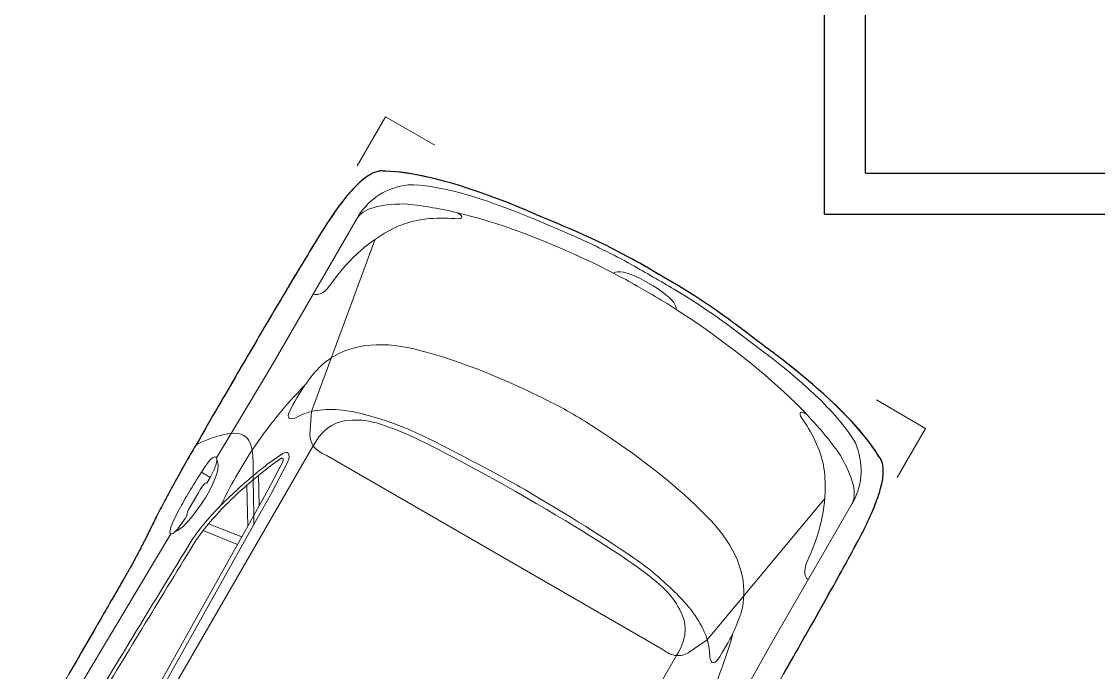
# Model space of a CAD drawing. Header units: metres. Extents: x -54 to 177, y -43 to 77.
# Drawn here: x 22.525 to 25.418, y 40.54 to 42.289 of the extents above; entities that cross this region are included whole.
import ezdxf

# ---------------------------------------------------------------- set-up
doc = ezdxf.new("R2010")
doc.units = ezdxf.units.M
doc.header["$LTSCALE"] = 2
doc.header["$MEASUREMENT"] = 0

# ---------------------------------------------------------------- blocks, each defined once
blk = doc.blocks.new('Hyundai Xcent')
blk.add_lwpolyline([(-749, 0.5), (-738.2, 0.6), (-727.5, 0.6), (-717, 0.7), (-706.8, 0.7), (-696.7, 0.7), (-686.8, 0.8), (-677.2, 0.8), (-667.7, 0.9), (-658.4, 1), (-649.3, 1), (-640.3, 1.1), (-631.6, 1.1), (-623, 1.2), (-606.3, 1.3), (-590.2, 1.4), (-574.8, 1.6), (-560, 1.7), (-545.7, 1.9), (-532, 2.1), (-518.7, 2.2), (-506, 2.4), (-493.7, 2.6), (-481.9, 2.8), (-470.4, 3), (-459.3, 3.2), (-448.6, 3.4), (-438.2, 3.6), (-428.1, 3.8), (-418.2, 4.1), (-408.6, 4.3), (-399.2, 4.5), (-380.9, 5.1), (-363.2, 5.6), (-345.7, 6.2), (-328.4, 6.8), (-324.1, 6.9), (-319.8, 7.1), (-311.7, 7.6), (-303.7, 8.1), (-295.9, 8.7), (-288.3, 9.3), (-280.8, 10), (-273.5, 10.7), (-266.4, 11.5), (-259.5, 12.3), (-252.7, 13.1), (-246.1, 14.1), (-239.7, 15), (-233.4, 16), (-227.3, 17.1), (-221.4, 18.2), (-215.7, 19.3), (-210.1, 20.5), (-204.8, 21.7), (-199.5, 23), (-194.5, 24.4), (-189.6, 25.7), (-185, 27.2), (-180.4, 28.6), (-176.1, 30.2), (-171.9, 31.7), (-167.9, 33.4), (-164.1, 35), (-160.4, 36.8), (-157, 38.5), (-153.6, 40.3), (-150.5, 42.2), (-147.6, 44.1), (-144.8, 46), (-142.2, 48), (-139.7, 50.1), (-137.4, 52.2), (-135.4, 54.3), (-133.4, 56.5), (-131.7, 58.8), (-130.1, 61.1), (-128.7, 63.4), (-127.5, 65.8), (-126.4, 68.2), (-126.2, 68.8), (-126.1, 69), (-126, 69.2), (-125.6, 69.9), (-124.2, 72.6), (-118.5, 83.6), (-113, 95.2), (-107.5, 107.3), (-102.2, 120), (-97.1, 133.3), (-92, 147.1), (-87.1, 161.5), (-82.3, 176.4), (-77.6, 191.9), (-73.1, 207.9), (-68.6, 224.5), (-64.3, 241.7), (-60.2, 259.4), (-56.1, 277.7), (-52.2, 296.5), (-48.4, 315.9), (-44.7, 335.8), (-41.2, 356.3), (-37.8, 377.4), (-34.5, 399), (-31.3, 421.2), (-31.3, 421.4), (-31.2, 422.2), (-31, 423.5), (-30.8, 425.3), (-30.6, 427.5), (-30.2, 430.2), (-29.9, 433.2), (-29.4, 436.6), (-29, 440.4), (-28.5, 444.4), (-28, 448.8), (-27.4, 453.4), (-26.8, 458.3), (-26.2, 463.4), (-24.9, 474.1), (-23.5, 485.4), (-22.1, 497), (-19.2, 520.4), (-17.8, 531.8), (-16.5, 542.8), (-15.8, 548), (-15.2, 553), (-14.6, 557.8), (-14.1, 562.3), (-13.6, 566.6), (-13.1, 570.6), (-12.6, 574.2), (-12.2, 577.5), (-11.9, 580.4), (-11.6, 582.9), (-11.3, 585), (-11.1, 586.6), (-11, 587.7), (-10.9, 588.4), (-10.9, 588.5), (-10.9, 588.5), (-10.9, 588.6), (-10.9, 588.8), (-10.8, 589.8), (-10.3, 593.8), (-8.6, 609.6), (-5.7, 641.2), (-3.4, 673), (-1.6, 704.7), (-0.5, 736.5), (-0.1, 752.5), (0, 756.4), (0, 757.4), (0, 757.8), (0, 758), (0, 758.8), (0, 761.8), (0.1, 774), (0.2, 798.3), (0, 822.6), (0.2, 846.9), (0.1, 871.2), (0, 883.3), (0, 886.4), (0, 887.1), (0, 887.3), (0, 887.7), (0, 888.7), (-0.1, 892.7), (-0.5, 908.6), (-1.6, 940.4), (-3.4, 972.2), (-5.7, 1003.9), (-8.6, 1035.6), (-10.3, 1051.4), (-10.8, 1055.4), (-10.9, 1056.3), (-10.9, 1056.6), (-10.9, 1056.7), (-10.9, 1056.7), (-10.9, 1056.8), (-11, 1057.4), (-11.1, 1058.6), (-11.3, 1060.2), (-11.6, 1062.2), (-11.9, 1064.7), (-12.2, 1067.7), (-12.6, 1070.9), (-13.1, 1074.6), (-13.6, 1078.6), (-14.1, 1082.8), (-14.6, 1087.4), (-15.2, 1092.2), (-15.8, 1097.2), (-16.5, 1102.4), (-17.8, 1113.3), (-19.2, 1124.7), (-22.1, 1148.2), (-23.5, 1159.8), (-24.9, 1171.1), (-26.2, 1181.8), (-26.8, 1186.9), (-27.4, 1191.7), (-28, 1196.4), (-28.5, 1200.7), (-29, 1204.8), (-29.4, 1208.6), (-29.9, 1212), (-30.2, 1215), (-30.6, 1217.6), (-30.8, 1219.9), (-31, 1221.6), (-31.2, 1222.9), (-31.3, 1223.7), (-31.3, 1224), (-34.5, 1246.2), (-37.8, 1267.8), (-41.2, 1288.8), (-44.7, 1309.3), (-48.4, 1329.3), (-52.2, 1348.6), (-56.1, 1367.5), (-60.2, 1385.7), (-64.3, 1403.5), (-68.6, 1420.6), (-73.1, 1437.2), (-77.6, 1453.3), (-82.3, 1468.7), (-87.1, 1483.7), (-92, 1498.1), (-97.1, 1511.9), (-102.2, 1525.1), (-107.5, 1537.8), (-113, 1550), (-118.5, 1561.6), (-124.2, 1572.6), (-125.6, 1575.3), (-126, 1575.9), (-126.1, 1576.2), (-126.2, 1576.3), (-126.4, 1577), (-127.5, 1579.4), (-128.7, 1581.8), (-130.1, 1584.1), (-131.7, 1586.4), (-133.4, 1588.6), (-135.4, 1590.8), (-137.4, 1593), (-139.7, 1595.1), (-142.2, 1597.1), (-144.8, 1599.1), (-147.6, 1601.1), (-150.5, 1603), (-153.6, 1604.8), (-157, 1606.6), (-160.4, 1608.4), (-164.1, 1610.1), (-167.9, 1611.8), (-171.9, 1613.4), (-176.1, 1615), (-180.4, 1616.5), (-185, 1618), (-189.6, 1619.4), (-194.5, 1620.8), (-199.5, 1622.1), (-204.8, 1623.4), (-210.1, 1624.7), (-215.7, 1625.9), (-221.4, 1627), (-227.3, 1628.1), (-233.4, 1629.2), (-239.7, 1630.2), (-246.1, 1631.1), (-252.7, 1632), (-259.5, 1632.9), (-266.4, 1633.7), (-273.5, 1634.5), (-280.8, 1635.2), (-288.3, 1635.9), (-295.9, 1636.5), (-303.7, 1637.1), (-311.7, 1637.6), (-319.8, 1638.1), (-324.1, 1638.3), (-328.4, 1638.4), (-345.7, 1639), (-363.2, 1639.6), (-380.9, 1640.1), (-399.2, 1640.6), (-408.6, 1640.9), (-418.2, 1641.1), (-428.1, 1641.3), (-438.2, 1641.6), (-448.6, 1641.8), (-459.3, 1642), (-470.4, 1642.2), (-481.9, 1642.4), (-493.7, 1642.6), (-506, 1642.8), (-518.7, 1643), (-532, 1643.1), (-545.7, 1643.3), (-560, 1643.5), (-574.8, 1643.6), (-590.2, 1643.8), (-606.3, 1643.9), (-623, 1644), (-631.6, 1644.1), (-640.3, 1644.2), (-649.3, 1644.2), (-658.4, 1644.3), (-667.7, 1644.3), (-677.2, 1644.4), (-686.8, 1644.4), (-696.7, 1644.5), (-706.8, 1644.5), (-717, 1644.6), (-727.5, 1644.6), (-738.2, 1644.7), (-749, 1644.7), (-760.1, 1644.8), (-771.4, 1644.8), (-782.9, 1644.9), (-794.7, 1644.9), (-806.6, 1644.9), (-818.8, 1645), (-831.3, 1645), (-843.9, 1645), (-856.8, 1645.1), (-870, 1645.1), (-883.4, 1645.1), (-897, 1645.1), (-910.9, 1645.2), (-925, 1645.2), (-939.5, 1645.2), (-954.1, 1645.2), (-969.1, 1645.2), (-984.3, 1645.2), (-999.7, 1645.3), (-1007.6, 1645.3), (-1015.5, 1645.3), (-1023.2, 1645.3), (-1030.9, 1645.3), (-1038.5, 1645.2), (-1046, 1645.2), (-1053.5, 1645.1), (-1060.9, 1645.1), (-1068.2, 1645), (-1075.5, 1645), (-1082.7, 1644.9), (-1089.8, 1644.8), (-1096.9, 1644.7), (-1103.8, 1644.5), (-1110.8, 1644.4), (-1117.6, 1644.3), (-1124.4, 1644.1), (-1131.1, 1644), (-1137.7, 1643.8), (-1144.3, 1643.6), (-1150.7, 1643.5), (-1157.2, 1643.3), (-1163.5, 1643.1), (-1169.8, 1642.8), (-1176, 1642.6), (-1182.1, 1642.4), (-1188.2, 1642.1), (-1194.2, 1641.9), (-1200.1, 1641.6), (-1206, 1641.4), (-1211.8, 1641.1), (-1217.5, 1640.8), (-1223.1, 1640.5), (-1228.7, 1640.2), (-1234.2, 1639.8), (-1239.7, 1639.5), (-1245, 1639.2), (-1250.3, 1638.8), (-1255.6, 1638.4), (-1260.7, 1638.1), (-1265.8, 1637.7), (-1270.8, 1637.3), (-1273.3, 1637.1), (-1273.9, 1637), (-1274.1, 1637), (-1274.1, 1637), (-1274.1, 1637), (-1274.1, 1637), (-1274.1, 1637), (-1274.2, 1637), (-1274.3, 1637), (-1274.5, 1637), (-1274.8, 1637), (-1275.1, 1637), (-1275.5, 1637), (-1276, 1636.9), (-1276.4, 1636.9), (-1277, 1636.9), (-1277.6, 1636.9), (-1278.2, 1636.8), (-1278.9, 1636.8), (-1279.7, 1636.8), (-1280.5, 1636.7), (-1282.2, 1636.6), (-1284, 1636.6), (-1286.1, 1636.5), (-1288.2, 1636.4), (-1290.5, 1636.3), (-1292.9, 1636.1), (-1295.4, 1636), (-1298, 1635.9), (-1300.6, 1635.8), (-1303.4, 1635.7), (-1308.9, 1635.4), (-1314.6, 1635.1), (-1320.3, 1634.9), (-1325.9, 1634.6), (-1328.6, 1634.5), (-1331.3, 1634.4), (-1333.9, 1634.2), (-1336.4, 1634.1), (-1338.7, 1634), (-1341, 1633.9), (-1343.2, 1633.8), (-1345.2, 1633.7), (-1347.1, 1633.6), (-1348.8, 1633.5), (-1349.6, 1633.5), (-1350.3, 1633.5), (-1351, 1633.4), (-1351.7, 1633.4), (-1352.3, 1633.4), (-1352.8, 1633.4), (-1353.3, 1633.3), (-1353.7, 1633.3), (-1354.1, 1633.3), (-1354.4, 1633.3), (-1354.7, 1633.3), (-1354.9, 1633.3), (-1355.1, 1633.3), (-1355.1, 1633.3), (-1355.2, 1633.3), (-1355.3, 1633.3), (-1355.5, 1633.3), (-1355.8, 1633.3), (-1356.2, 1633.3), (-1356.8, 1633.3), (-1357.4, 1633.3), (-1358.1, 1633.3), (-1358.9, 1633.3), (-1359.7, 1633.3), (-1360.7, 1633.3), (-1361.8, 1633.3), (-1362.9, 1633.3), (-1364.2, 1633.3), (-1365.5, 1633.3), (-1366.9, 1633.3), (-1368.4, 1633.3), (-1370, 1633.3), (-1371.6, 1633.3), (-1373.4, 1633.3), (-1375.2, 1633.3), (-1377.1, 1633.3), (-1379, 1633.3), (-1381.1, 1633.3), (-1383.2, 1633.3), (-1385.4, 1633.3), (-1387.7, 1633.3), (-1390, 1633.3), (-1392.4, 1633.3), (-1394.9, 1633.3), (-1397.4, 1633.3), (-1400, 1633.3), (-1402.7, 1633.3), (-1405.4, 1633.3), (-1408.2, 1633.3), (-1411, 1633.3), (-1413.9, 1633.3), (-1416.9, 1633.3), (-1419.9, 1633.3), (-1423, 1633.3), (-1426.1, 1633.3), (-1429.3, 1633.3), (-1432.6, 1633.3), (-1435.9, 1633.3), (-1439.2, 1633.3), (-1442.6, 1633.3), (-1446, 1633.3), (-1449.5, 1633.3), (-1453, 1633.3), (-1456.6, 1633.3), (-1460.2, 1633.3), (-1467.6, 1633.3), (-1475.1, 1633.3), (-1482.8, 1633.3), (-1490.5, 1633.3), (-1498.5, 1633.3), (-1506.5, 1633.3), (-1514.7, 1633.3), (-1522.9, 1633.3), (-1531.2, 1633.3), (-1539.7, 1633.3), (-1548.1, 1633.3), (-1556.7, 1633.3), (-1573.9, 1633.3), (-1591.3, 1633.3), (-1626.1, 1633.3), (-1643.4, 1633.3), (-1652, 1633.3), (-1660.5, 1633.3), (-1669, 1633.3), (-1677.3, 1633.3), (-1685.7, 1633.3), (-1693.9, 1633.3)])
at = {"color": 8, "lineweight": 0}
for points in [[(-150, 1645), (0, 1645), (0, 1495)], [(-1843.3, 1593.7), (-1656.8, 1591.8), (-1236.5, 1585)], [(-1055.4, 1596.9), (-1056.1, 1570.1)], [(-1006, 1578.1), (-1004.4, 1579.1), (-1002.7, 1581.2)], [(-1002.7, 1581.2), (-927.4, 1579.9)], [(-927.4, 1579.9), (-851, 1578.7)], [(-851, 1578.7), (-708.7, 1576.4), (-269.1, 1576.3)], [(-1173.3, 1418.9), (-1641.4, 1412.6), (-1713.6, 1412.2), (-1733.6, 1531.2)], [(-1163.7, 1512.4), (-1186.8, 1516.1)], [(-1186.8, 1516.1), (-1173.3, 1418.9)], [(-1150.1, 1419.2), (-1163.7, 1512.4)], [(-293.9, 1507.5), (-771.6, 1425.3)], [(-1025.4, 1475.9), (-1117.8, 1419.7)], [(-1004.2, 1468.5), (-1085.5, 1420.1)], [(-1056.1, 1420.4), (-987.4, 1462.3)], [(-1004.2, 1468.5), (-1025.4, 1475.9)], [(-987.4, 1462.3), (-1004.2, 1468.5)], [(-1173.3, 1418.9), (-1150.1, 1419.2)], [(-1150.1, 1419.2), (-1117.8, 1419.7)], [(-1117.8, 1419.7), (-1085.5, 1420.1)], [(-1106.1, 1407.7), (-1085.5, 1420.1)], [(-1085.5, 1420.1), (-1056.1, 1420.4)], [(-293.6, 137.8), (-771.6, 220)], [(0, 150), (0, 0), (-150, 0)], [(-851, 66.6), (-708.7, 68.9), (-267, 68.9)]]:
    blk.add_lwpolyline(points, dxfattribs=at)
for points, knots in [([(-1850.7, 1633.3), (-1850.7, 1633.3), (-1355.1, 1633.3), (-1355.1, 1633.3), (-1355.1, 1633.3), (-1274.1, 1637), (-1274.1, 1637), (-1204, 1642.8), (-1112.5, 1645.5), (-999.7, 1645.3)], [0, 0, 0, 0, 1, 1, 1, 2, 2, 2, 3, 3, 3, 3]), ([(-999.7, 1645.3), (-555.6, 1644.9), (-446.5, 1642.6), (-322.6, 1638.2), (-204.6, 1631.9), (-139.1, 1611.3), (-126.1, 1576.1), (-85, 1501), (-53.4, 1383.6), (-31.3, 1224), (-31.3, 1224), (-10.9, 1056.7), (-10.9, 1056.7), (-4.5, 1000.5), (-0.9, 944.1), (0, 887.4), (0.3, 865.8), (0.3, 844.1), (0, 822.6), (0.3, 801), (0.3, 779.4), (0, 757.8), (-0.9, 701.1), (-4.5, 644.7), (-10.9, 588.5), (-10.9, 588.5), (-31.3, 421.2), (-31.3, 421.2), (-53.4, 261.6), (-85, 144.1), (-126.1, 69), (-139.1, 33.9), (-204.6, 13.2), (-322.6, 7), (-446.5, 2.6), (-555.6, 0.3), (-999.7, 0.1)], [0, 0, 0, 0, 1, 1, 1, 2, 2, 2, 3, 3, 3, 4, 4, 4, 5, 5, 5, 6, 6, 6, 7, 7, 7, 8, 8, 8, 9, 9, 9, 10, 10, 10, 11, 11, 11, 12, 12, 12, 12]), ([(-1236.5, 1585), (-1236.9, 1585.9), (-1236.7, 1586.9), (-1235.9, 1587.8), (-1235.1, 1588.9), (-1233.8, 1589.8), (-1231.7, 1590.7), (-1231.7, 1590.7), (-1230.8, 1591.2), (-1230.8, 1591.2), (-1225.5, 1593.2), (-1217.9, 1594.9), (-1207.8, 1596.1), (-1207.8, 1596.1), (-1206.6, 1596.3), (-1206.6, 1596.3), (-1206.6, 1596.3), (-1169.7, 1598.5), (-1169.7, 1598.5), (-1136.7, 1599.6), (-1098.6, 1599.1), (-1055.4, 1596.9)], [0, 0, 0, 0, 1, 1, 1, 2, 2, 2, 3, 3, 3, 4, 4, 4, 5, 5, 5, 6, 6, 6, 7, 7, 7, 7]), ([(-1055.4, 1596.9), (-1023.5, 1595.8), (-1005.8, 1592.3), (-1002.3, 1586.2), (-1001.7, 1584.4), (-1001.8, 1582.7), (-1002.7, 1581.2)], [0, 0, 0, 0, 1, 1, 1, 2, 2, 2, 2]), ([(-1236.5, 1585), (-1236.1, 1583.5), (-1234.4, 1582.1), (-1231.5, 1580.4), (-1231.5, 1580.4), (-1226.8, 1578.9), (-1226.8, 1578.9)], [0, 0, 0, 0, 1, 1, 1, 2, 2, 2, 2]), ([(-1056.1, 1570.1), (-1056.1, 1570.1), (-1073.5, 1570.4), (-1073.5, 1570.4), (-1072.3, 1573.9), (-1082.6, 1576.1), (-1104.4, 1576.9), (-1104.4, 1576.9), (-1154.3, 1576.9), (-1154.3, 1576.9), (-1165.5, 1576.4), (-1171.9, 1574.9), (-1173.5, 1572.4), (-1173.5, 1572.4), (-1173.8, 1572.5), (-1173.8, 1572.5), (-1197.9, 1573.8), (-1215.6, 1575.9), (-1226.8, 1578.9)], [0, 0, 0, 0, 1, 1, 1, 2, 2, 2, 3, 3, 3, 4, 4, 4, 5, 5, 5, 6, 6, 6, 6]), ([(-1226.8, 1578.9), (-1210.4, 1565.4), (-1170.9, 1557.1), (-1108.3, 1553.8), (-1050.1, 1553.6), (-1016.1, 1561.7), (-1006, 1578.1)], [0, 0, 0, 0, 1, 1, 1, 2, 2, 2, 2]), ([(-938.4, 1510), (-921.8, 1523.8), (-914.2, 1537.3), (-915.6, 1550.3), (-916.3, 1559.5), (-920.3, 1569.4), (-927.4, 1579.9)], [0, 0, 0, 0, 1, 1, 1, 2, 2, 2, 2]), ([(-219.3, 1460.1), (-227.8, 1467.6), (-236.8, 1474.4), (-245.9, 1480.5), (-302, 1517.7), (-369.7, 1540.3), (-449.3, 1548.6), (-480.9, 1550.9), (-498, 1560.2), (-500.7, 1576.4)], [0, 0, 0, 0, 1, 1, 1, 2, 2, 2, 2.957138, 2.957138, 2.957138, 2.957138]), ([(-269.1, 1576.3), (-241, 1575.8), (-209.4, 1545.9), (-174.3, 1486.6), (-156.1, 1447.9), (-139.8, 1404.5), (-125.4, 1356.7)], [0, 0, 0, 0, 1, 1, 1, 2, 2, 2, 2]), ([(-269.1, 68.8), (-269.1, 68.8), (-262.3, 68.8), (-262.3, 68.8), (-207.2, 71.2), (-161.8, 95.3), (-126, 141.4), (-87.3, 207.5), (-57.9, 318.9), (-37.9, 475.7), (-37.9, 475.7), (-24.6, 588.5), (-24.6, 588.5), (-18.2, 644.7), (-14.6, 701.1), (-13.7, 757.8), (-13.5, 779.4), (-13.5, 801), (-13.7, 822.6), (-13.5, 844.1), (-13.5, 865.8), (-13.7, 887.4), (-14.6, 944.1), (-18.2, 1000.5), (-24.6, 1056.7), (-24.6, 1056.7), (-37.9, 1169.5), (-37.9, 1169.5), (-57.9, 1326.2), (-87.3, 1437.7), (-126, 1503.8), (-161.8, 1549.9), (-207.2, 1574), (-262.3, 1576.3), (-262.3, 1576.3), (-269.1, 1576.3), (-269.1, 1576.3)], [0, 0, 0, 0, 1, 1, 1, 2, 2, 2, 3, 3, 3, 4, 4, 4, 5, 5, 5, 6, 6, 6, 7, 7, 7, 8, 8, 8, 9, 9, 9, 10, 10, 10, 11, 11, 11, 12, 12, 12, 12]), ([(-1105.3, 1508.6), (-1146.2, 1519.2), (-1183.8, 1525.9), (-1218.1, 1528.8), (-1420.6, 1534.2), (-1623.1, 1538.6), (-1825.7, 1542.3)], [0, 0, 0, 0, 1, 1, 1, 2, 2, 2, 2]), ([(-1186.8, 1516.1), (-1186.8, 1516.1), (-1215.9, 1519.3), (-1215.9, 1519.3), (-1388.5, 1523.9), (-1561, 1527.8), (-1733.6, 1531.2)], [0, 0, 0, 0, 1, 1, 1, 2, 2, 2, 2]), ([(-995.2, 1473.9), (-995.2, 1473.9), (-962.1, 1493.6), (-962.1, 1493.6), (-952.8, 1499.1), (-944.9, 1504.6), (-938.4, 1510)], [0, 0, 0, 0, 1, 1, 1, 2, 2, 2, 2]), ([(-1106.1, 1407.7), (-1106.1, 1407.7), (-1008.5, 1409.1), (-1008.5, 1409.1), (-1008.5, 1409.1), (-917.8, 1413.1), (-917.8, 1413.1), (-917.8, 1413.1), (-917.3, 1413.2), (-917.3, 1413.2), (-906.4, 1414.5), (-899.8, 1418), (-897.3, 1423.9), (-896.9, 1428.2), (-899.6, 1432.2), (-905.3, 1435.7), (-905.3, 1435.7), (-951.8, 1457.3), (-951.8, 1457.3), (-966.5, 1463.2), (-981, 1468.7), (-995.2, 1473.9)], [0, 0, 0, 0, 1, 1, 1, 2, 2, 2, 3, 3, 3, 4, 4, 4, 5, 5, 5, 6, 6, 6, 7, 7, 7, 7]), ([(-1056.1, 1420.4), (-1056.1, 1420.4), (-1008.8, 1421.1), (-1008.8, 1421.1), (-1008.8, 1421.1), (-922.2, 1425), (-922.2, 1425), (-914.5, 1427.5), (-914.6, 1430.9), (-922.5, 1435.2), (-922.5, 1435.2), (-949.6, 1447.8), (-949.6, 1447.8), (-949.6, 1447.8), (-987.4, 1462.3), (-987.4, 1462.3)], [0, 0, 0, 0, 1, 1, 1, 2, 2, 2, 3, 3, 3, 4, 4, 4, 5, 5, 5, 5]), ([(-720, 1475.1), (-745.5, 1477.2), (-773, 1477.3), (-802.7, 1475.4), (-818.4, 1472.9), (-820.5, 1466), (-808.8, 1454.8), (-795.3, 1447), (-782.9, 1437.3), (-771.6, 1425.3)], [0, 0, 0, 0, 1, 1, 1, 2, 2, 2, 3, 3, 3, 3]), ([(-622.8, 1450.9), (-634.7, 1457), (-647.3, 1462.1), (-660.5, 1465.9), (-678.9, 1470.3), (-698.7, 1473.4), (-720, 1475.1)], [0, 0, 0, 0, 1, 1, 1, 2, 2, 2, 2]), ([(-622.8, 194.5), (-558.9, 227.2), (-514, 292.3), (-488.1, 389.7), (-461.8, 484.3), (-444.3, 599.4), (-435.6, 735.1), (-435.6, 735.1), (-433.9, 767.6), (-433.9, 767.6), (-431.6, 817.7), (-432.2, 867.7), (-436, 917.8), (-444.9, 1050.3), (-462.3, 1162.8), (-488.1, 1255.6), (-514, 1353), (-558.9, 1418.1), (-622.8, 1450.9)], [0, 0, 0, 0, 1, 1, 1, 2, 2, 2, 3, 3, 3, 4, 4, 4, 5, 5, 5, 6, 6, 6, 6]), ([(-125.4, 1356.7), (-124, 1338.4), (-127.9, 1333.8), (-137, 1342.9), (-159.6, 1392.6), (-187.1, 1431.7), (-219.3, 1460.1)], [0, 0, 0, 0, 1, 1, 1, 2, 2, 2, 2]), ([(-771.6, 1425.3), (-771.6, 1425.3), (-771.7, 1425.3), (-771.7, 1425.3), (-771.7, 1425.3), (-826, 1398.7), (-826, 1398.7), (-836, 1393.1), (-843.3, 1385.7), (-847.7, 1376.3)], [0, 0, 0, 0, 1, 1, 1, 2, 2, 2, 3, 3, 3, 3]), ([(-771.6, 1425.3), (-744.5, 1396.7), (-723.5, 1355.9), (-708.7, 1303.1), (-697.4, 1259.2), (-689.8, 1222.7), (-685.9, 1193.5), (-679, 1142.2), (-673.9, 1052.6), (-670.4, 924.8), (-670.4, 924.8), (-669.1, 875.5), (-669.1, 875.5), (-668.5, 853), (-668.4, 830.6), (-668.6, 808.2), (-668.6, 808.2), (-670.5, 714.4), (-670.5, 714.4), (-674.1, 589.9), (-679.1, 502.4), (-685.9, 451.8), (-689.8, 422.6), (-697.4, 386.2), (-708.7, 342.3), (-723.5, 289.4), (-744.5, 248.6), (-771.6, 220)], [0, 0, 0, 0, 1, 1, 1, 2, 2, 2, 3, 3, 3, 4, 4, 4, 5, 5, 5, 6, 6, 6, 7, 7, 7, 8, 8, 8, 9, 9, 9, 9]), ([(-1781.7, 1401), (-1781.7, 1401), (-1776.6, 1400.9), (-1776.6, 1400.9), (-1756.3, 1400.5), (-1735.9, 1400.2), (-1715.4, 1400.2), (-1715.4, 1400.2), (-1641.2, 1400.6), (-1641.2, 1400.6), (-1641.2, 1400.6), (-1106.1, 1407.7), (-1106.1, 1407.7)], [0, 0, 0, 0, 1, 1, 1, 2, 2, 2, 3, 3, 3, 4, 4, 4, 4]), ([(-847.7, 1376.3), (-847.7, 1376.3), (-2122.2, 1376.3), (-2122.2, 1376.3), (-2207.9, 1377.9), (-2288.7, 1382.1), (-2364.8, 1388.8)], [0, 0, 0, 0, 1, 1, 1, 2, 2, 2, 2]), ([(-847.7, 1376.3), (-853, 1365.2), (-854.4, 1351.4), (-851.8, 1334.9), (-851.8, 1334.9), (-851.8, 310.4), (-851.8, 310.4), (-854.4, 294), (-853, 280.1), (-847.7, 269.1)], [0, 0, 0, 0, 1, 1, 1, 2, 2, 2, 3, 3, 3, 3]), ([(-847.7, 269.1), (-847.7, 269.1), (-836.3, 269.1), (-836.3, 269.1), (-790, 270.8), (-757.2, 289.1), (-738.1, 324.2), (-725.8, 341.2), (-716.2, 364.6), (-709.3, 394.6), (-706.6, 407.5), (-704.1, 421.5), (-701.8, 436.4), (-701.8, 436.4), (-699.6, 451.8), (-699.6, 451.8), (-691.8, 510.3), (-686.9, 623.3), (-685, 790.7), (-685, 790.7), (-685, 854.6), (-685, 854.6), (-686.9, 1022.1), (-691.8, 1135.1), (-699.6, 1193.5), (-699.6, 1193.5), (-701.8, 1209), (-701.8, 1209), (-704.1, 1223.8), (-706.6, 1237.8), (-709.3, 1250.8), (-716.2, 1280.7), (-725.8, 1304.2), (-738.1, 1321.2), (-757.2, 1356.2), (-790, 1374.6), (-836.3, 1376.3), (-836.3, 1376.3), (-847.7, 1376.3), (-847.7, 1376.3)], [0, 0, 0, 0, 1, 1, 1, 2, 2, 2, 3, 3, 3, 4, 4, 4, 5, 5, 5, 6, 6, 6, 7, 7, 7, 8, 8, 8, 9, 9, 9, 10, 10, 10, 11, 11, 11, 12, 12, 12, 13, 13, 13, 13]), ([(-125.4, 1356.7), (-94.2, 1252.2), (-72.5, 1126), (-60.5, 978.1), (-60.5, 978.1), (-57, 918), (-57, 918)], [0, 0, 0, 0, 1, 1, 1, 2, 2, 2, 2]), ([(-57, 918), (-55.9, 893.3), (-55.3, 869.6), (-55.2, 846.7), (-55.2, 846.7), (-55.2, 800.7), (-55.2, 800.7), (-55.3, 777.1), (-55.9, 752.5), (-57, 727.2)], [0, 0, 0, 0, 1, 1, 1, 2, 2, 2, 3, 3, 3, 3]), ([(-57, 918), (-44, 912.2), (-36.5, 888.9), (-34.2, 848.2), (-34.2, 848.2), (-33.7, 810.2), (-33.7, 810.2), (-33.7, 810.2), (-34.2, 797), (-34.2, 797), (-36.5, 756.2), (-44, 733), (-57, 727.2)], [0, 0, 0, 0, 1, 1, 1, 2, 2, 2, 3, 3, 3, 4, 4, 4, 4]), ([(-57, 727.2), (-57, 727.2), (-60.5, 667.1), (-60.5, 667.1), (-72.5, 519.1), (-94.2, 392.9), (-125.4, 288.4)], [0, 0, 0, 0, 1, 1, 1, 2, 2, 2, 2]), ([(-269.1, 68.8), (-241, 69.4), (-209.4, 99.2), (-174.3, 158.6), (-156.1, 197.3), (-139.8, 240.6), (-125.4, 288.4)], [0, 0, 0, 0, 1, 1, 1, 2, 2, 2, 2]), ([(-125.4, 288.4), (-124, 306.7), (-127.9, 311.4), (-137, 302.3), (-159.6, 252.6), (-187.1, 213.5), (-219.3, 185.1)], [0, 0, 0, 0, 1, 1, 1, 2, 2, 2, 2]), ([(-847.7, 269.1), (-847.7, 269.1), (-2122.2, 269.1), (-2122.2, 269.1), (-2207.9, 267.4), (-2288.7, 263.3), (-2364.8, 256.5)], [0, 0, 0, 0, 1, 1, 1, 2, 2, 2, 2]), ([(-771.6, 220), (-771.6, 220), (-771.7, 220), (-771.7, 220), (-771.7, 220), (-826, 246.7), (-826, 246.7), (-836, 252.2), (-843.3, 259.7), (-847.7, 269.1)], [0, 0, 0, 0, 1, 1, 1, 2, 2, 2, 3, 3, 3, 3]), ([(-771.6, 220), (-782.9, 208.1), (-795.3, 198.3), (-808.8, 190.6), (-820.5, 179.3), (-818.4, 172.5), (-802.7, 169.9), (-773, 168.1), (-745.5, 168.2), (-720, 170.3)], [0, 0, 0, 0, 1, 1, 1, 2, 2, 2, 3, 3, 3, 3]), ([(-720, 170.3), (-698.7, 172), (-678.9, 175), (-660.5, 179.4), (-647.3, 183.3), (-634.7, 188.4), (-622.8, 194.5)], [0, 0, 0, 0, 1, 1, 1, 2, 2, 2, 2]), ([(-219.3, 185.1), (-227.8, 177.5), (-236.8, 170.7), (-245.9, 164.7), (-302, 127.5), (-369.7, 104.8), (-449.3, 96.6), (-480.8, 94.3), (-497.9, 85), (-500.7, 68.9)], [0, 0, 0, 0, 1, 1, 1, 2, 2, 2, 2.953474, 2.953474, 2.953474, 2.953474])]:
    blk.add_open_spline(points, degree=3, knots=knots, dxfattribs=at)
for points in [[(-927.4, 1579.9), (-940.6, 1599.3), (-964.7, 1621.1), (-999.7, 1645.3)], [(-1006, 1578.1), (-1013.1, 1573.6), (-1029.8, 1570.9), (-1056.1, 1570.1)], [(-1025.4, 1475.9), (-1075.6, 1492.9), (-1121.7, 1505.1), (-1163.7, 1512.4)], [(-938.4, 1510), (-993, 1513.3), (-1048.7, 1512.9), (-1105.3, 1508.6)], [(-1105.3, 1508.6), (-1070.9, 1499.7), (-1034.3, 1488.2), (-995.2, 1473.9)], [(-720, 1475.1), (-791.1, 1493.8), (-863.9, 1505.4), (-938.4, 1510)], [(-995.2, 1473.9), (-998.2, 1472.1), (-1001.2, 1470.3), (-1004.2, 1468.5)], [(-720, 170.3), (-791.1, 151.5), (-863.9, 139.9), (-938.4, 135.4)]]:
    blk.add_open_spline(points, degree=3, dxfattribs=at)

msp = doc.modelspace()

# ---------------------------------------------------------------- linework, layer by layer
for p, q in [((24.6816, 41.7714), (24.6816, 43.7914)), ((24.7916, 41.8814), (24.7916, 43.7914)), ((24.7916, 41.8814), (28.0516, 41.8814)), ((24.6816, 41.7714), (28.0516, 41.7714))]:
    msp.add_line(p, q)

# ---------------------------------------------------------------- block references
at = {"extrusion": (0, 0, -1), "xscale": -0.001018305, "yscale": 0.001018305, "zscale": 0.001018305, "rotation": 300.002064272689}
msp.add_blockref('Hyundai Xcent', (-24.9534, 41.1955), dxfattribs=at)

doc.saveas('drawing.dxf')
